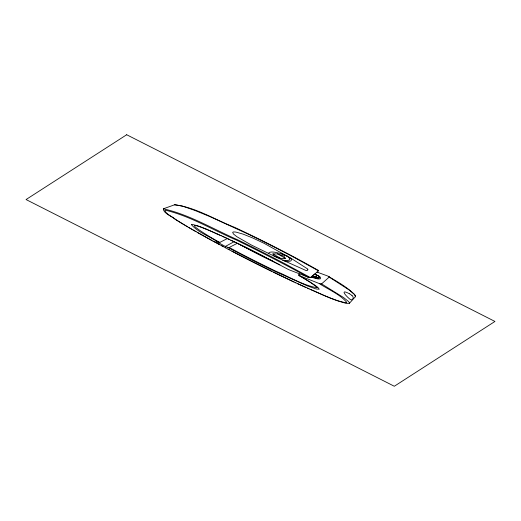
<?xml version="1.0" encoding="UTF-8"?>
<svg xmlns="http://www.w3.org/2000/svg" width="521" height="521" viewBox="0 0 521 521"><rect width="100%" height="100%" fill="white"/><g stroke="black" fill="none" stroke-linecap="round" stroke-linejoin="round"><path stroke-width="0.78" d="M307.761 269.878L307.891 269.123L291.571 258.631L264.238 243.392L252.75 237.98L243.046 234.111L235.837 232.073L233.695 231.897L232.653 232.294L233.441 233.988L236.964 236.768L251.513 245.104L278.084 258.038L306.27 270.627A32.999 6.298 25.6 0 0 307.579 270.08L307.755 269.885M319.327 277.817L319.308 277.849A12.029 2.292 25.6 0 1 319.113 278.019L318.663 278.155A17.362 3.315 25.6 0 1 316.703 278.103L316.214 278.032A14.549 2.774 25.6 0 1 315.003 277.778M321.587 283.899L329.2 277.074L349.233 290.041L354.28 294.319L355.446 296.631L349.357 303.352L349.383 302.629L348.438 301.438L343.541 297.524L321.587 283.899L319.464 283.626L299.217 275.589M349.357 303.352L345.99 303.346L338.455 301.092A48.362 9.228 25.6 0 1 333.342 299.197M312.105 276.195L312.164 276.208A14.406 2.748 25.6 0 0 313.525 276.495L314.02 276.573A17.623 3.36 25.6 0 0 315.98 276.618L316.436 276.488A12.328 2.351 25.6 0 0 316.683 276.234L316.898 275.616L316.117 274.671M230.738 240.181L232.412 240.969A188.902 36.047 25.6 0 1 241.073 245.13L245.183 247.136A226.003 43.126 25.6 0 1 270.106 259.745L288.647 269.637L309.174 277.569L310.418 277.595L318.52 270.848L294.411 257.582A257.074 49.052 25.6 0 0 276.11 248.016A248.856 47.483 25.6 0 0 248.211 234.137L209.683 216.495L194.795 210.412L182.487 206.114L174.854 204.701L163.353 208.804C163.242 213.486 172.601 216.534 175.733 219.543M298.624 274.867L299.751 273.974M316.703 276.221L316.039 276.475A22.129 4.22 25.6 0 1 313.596 276.449L312.216 276.221M227.306 238.572L219.758 242.447L215.863 241.275L225.313 246.44L228.797 247.677L237.289 243.3M225.313 246.44L234.059 241.751M313.525 275.016L313.733 274.938A11.195 2.136 25.6 0 0 314.033 274.6M174.418 204.812C195.622 207.176 214.717 219.647 234.372 227.241A210.979 40.26 25.6 0 1 247.937 233.662L256.032 237.596A252.47 48.173 25.6 0 1 285.925 252.737A224.017 42.742 25.6 0 1 309.487 265.417L318.038 270.236M163.353 208.804C189.475 214.6 213.213 229.136 237.661 239.79A319.034 60.872 25.6 0 1 263.209 252.516A328.49 62.676 25.6 0 1 285.384 264.004L310.444 277.576M272.893 253.916L277.628 253.896L283.873 256.117L285.391 258.429L280.467 258.436L274.215 256.143L272.893 253.916L280.819 258.436M283.847 260.324L282.61 260.135M312.229 276.091L313.264 276.254A22.032 4.201 25.6 0 0 315.693 276.28L316.592 275.622L315.785 274.482A3.328 0.632 25.6 0 0 314.892 273.87L315.049 273.961A3.139 0.599 25.6 0 1 316.052 274.626A3.152 0.599 25.6 0 1 317.374 275.296L317.699 275.485A2.931 0.56 25.6 0 1 318.084 275.713L318.103 275.733A3.64 0.697 25.6 0 1 318.787 276.208L319.607 277.354L318.735 278.019A21.902 4.181 25.6 0 1 315.986 277.947M311.389 276.794L312.509 277.152A16.385 3.126 25.6 0 0 315.96 277.934M281.907 253.922L286.55 255.928A4.617 0.879 25.6 0 1 287.989 256.794L289.689 258.423L289.604 259.81A37.278 7.112 25.6 0 1 283.73 260.246M317.029 272.092L317.992 272.561M318.344 272.574L327.807 276.045C337.191 281.64 347.142 287.025 354.873 294.86A20.918 3.992 25.6 0 1 355.53 296.358A18.43 3.517 25.6 0 1 355.342 296.781M308.185 277.263L306.674 276.423A277.244 52.901 25.6 0 0 274.762 259.367L260.682 252.125A310.386 59.225 25.6 0 0 236.475 240.09C213.03 230.093 190.497 216.202 165.548 210.217A10.166 1.941 25.6 0 0 164.818 210.51C166.277 214.359 171.344 216.046 174.346 218.644M227.872 247.449L241.946 254.886A240.552 45.9 25.6 0 0 257.674 262.903L268.38 268.191A193.558 36.932 25.6 0 0 276.221 271.969L307.357 285.892L316.045 288.966L319.236 289.24L318.103 287.612L314.469 284.863L299.803 275.863M206.088 229.181L203.092 227.99A36.841 7.027 25.6 0 0 202.409 227.729C178.117 218.299 216.534 241.099 219.869 242.408M310.073 289.344C321.867 294.137 333.381 300.5 345.99 302.753A9.684 1.85 25.6 0 0 346.693 302.252C339.477 293.948 328.419 289.604 319.327 283.574M216.912 233.831L219.777 235.114M307.423 288.185L308.973 288.881M221.256 235.785C211.611 231.682 202.141 226.472 191.819 224.356A6.877 1.316 25.6 0 0 191.331 224.564C198.188 232.535 209.605 236.41 218.358 242.252M305.853 287.475L304.271 286.758A200.982 38.352 25.6 0 1 297.641 283.704M220.754 235.499L224.304 237.179M222.382 236.241L232.835 241.125A194.73 37.154 25.6 0 1 244.186 246.602L246.707 247.84A190.608 36.372 25.6 0 1 264.837 257.016M295.283 282.584L322.056 294.606A79.974 15.259 25.6 0 0 333.355 299.217M225.736 237.791L229.227 239.419M294.033 282.017L292.203 281.164A277.628 52.973 25.6 0 1 275.303 273.069L273.388 272.138M295.843 282.87L270.992 270.953A328.907 62.761 25.6 0 1 241.008 255.883L231.917 251.161M279.836 264.876L263.737 257.022A176.925 33.761 25.6 0 1 253.219 251.669L238.892 244.069M273.799 261.679L273.414 261.49A171.468 32.719 25.6 0 1 245.189 247.136M287.494 256.176L280.526 253.473L274.593 252.19A38.489 7.346 25.6 0 0 269.826 252.288L268.888 252.822L268.68 253.61M228.081 249.149L229.357 249.82M225.365 247.729L232.522 251.493A320.851 61.224 25.6 0 0 271.48 271.2M225.534 247.801L211.493 240.279A238.377 45.483 25.6 0 1 200.344 234.118L197.309 232.412M221.718 245.769L222.995 246.446M229.383 247.618L242.955 254.795A228.289 43.562 25.6 0 0 258.123 262.519L268.439 267.612A183.131 34.946 25.6 0 0 275.993 271.246C289.533 276.846 302.734 285.228 317.165 287.794A5.243 1.003 25.6 0 0 317.002 287.221L310.334 282.284M217.902 243.724L219.178 244.408M216.632 243.04L212.829 240.982M211.565 240.298L192.907 229.904M196.039 231.663L188.719 227.482M349.474 293.785C339.23 288.341 345.977 296.123 350.066 299.301A2.377 0.456 25.6 0 0 350.607 299.673C352.619 300.825 353.915 297.165 352.854 296.586M277.628 253.896L285.306 258.299M191.721 229.194L186.082 225.938M187.664 226.824L184.818 225.189M185.736 225.684L174.366 218.742M184.2 224.818L182.37 223.717A100.944 19.257 25.6 0 1 177.824 220.937L177.583 220.78M177.342 220.63L175.935 219.745M289.748 257.524L291.539 259.478L291.031 260.774A40.41 7.711 25.6 0 1 284.642 261.067M352.066 295.635L352.509 296.104M352.053 295.622L351.134 294.86A6.167 1.179 25.6 0 0 351.004 294.762A5.978 1.14 25.6 0 0 350.529 294.437L350.47 294.398A5.464 1.042 25.6 0 0 349.584 293.844M299.008 275.511A2.104 0.404 25.6 0 1 298.774 274.951M318.162 270.269A1.765 0.339 25.6 0 1 318.52 270.705M299.106 275.55A77.779 14.842 25.6 0 1 310.386 282.291M311.083 277.048A5.692 1.088 25.6 0 0 311.949 277.4L317.523 278.865A22.214 4.24 25.6 0 0 318.904 278.969C321.88 279.432 320.48 276.377 318.585 275.993A3.471 0.664 25.6 0 0 318.103 275.733M328.836 276.501A1.765 0.339 25.6 0 1 329.07 277.003M206.075 229.175A75.903 14.484 25.6 0 1 216.912 233.844M317.374 275.296A3.295 0.632 25.6 0 1 318.455 276.013L319.275 277.165L318.396 277.823A21.967 4.194 25.6 0 1 315.648 277.752A15.617 2.976 25.6 0 1 311.48 276.755M126.688 134.744L26.05 199.55L394.312 386.256L494.95 321.45L126.688 134.744"/></g></svg>
